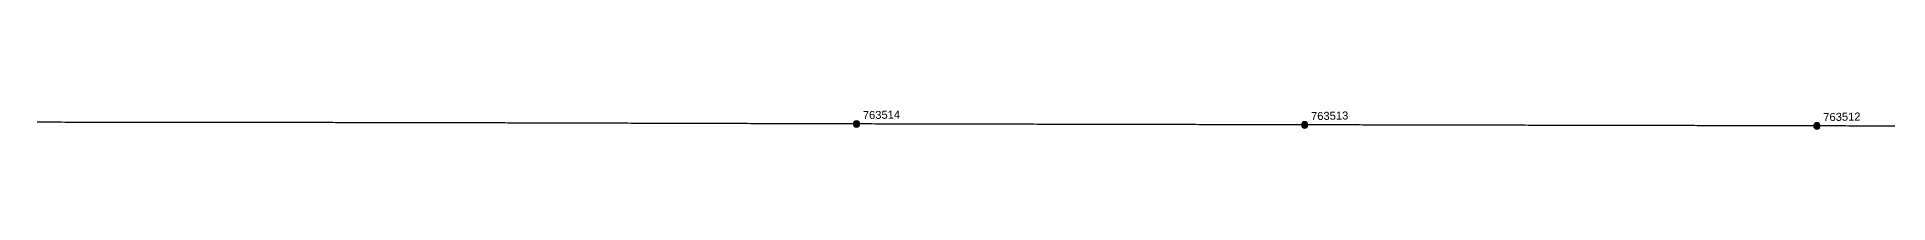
# Model space of a CAD drawing. Header units: metres. Extents: x 231386 to 236041, y 6156846 to 6161532.
# Drawn here: x 231506 to 232084, y 6158920 to 6158926 of the extents above; entities that cross this region are included whole.
import ezdxf
from ezdxf.enums import TextEntityAlignment as Align

# ---------------------------------------------------------------- set-up
doc = ezdxf.new("R2010")
doc.units = ezdxf.units.M
doc.linetypes.add('Cable Exist OH', pattern=[1, 1, 0])
doc.layers.get('0').update_dxf_attribs({"color": 6})
doc.layers.add('Mains_HV_EXT', color=7, linetype='Continuous')
doc.layers.add('SupportsOH_SP_TR_HV_LV_SL_EXT', color=7, linetype='Continuous')
doc.layers.get('0').freeze()
doc.styles.add('POLE_LABEL', font='arial.ttf')
doc.styles.get("Standard").update_dxf_attribs({"font": 'arial.ttf'})

# ---------------------------------------------------------------- blocks, each defined once
blk = doc.blocks.new('POLE_EXT')
blk.add_hatch(color=256).paths.add_polyline_path([(-1, 0, 1), (1, 0, 1)])
blk.add_lwpolyline([(-1, 0, 1), (1, 0, 1)], format="xyb", close=True)
for tag, height, flags, p in [('pNumber', 2.5, 8, (-17.84, 2.07)), ('OWNED_BY', 0.2, 9, (1.35, -0.4)), ('SPECIAL_USE', 0.2, 9, (1.35, -0.8)), ('STATE', 0.2, 9, (1.35, -1)), ('cLV', 0.2, 9, (1.35, -1.4)), ('hDepth', 0.2, 9, (1.35, -1.6)), ('hDia', 0.2, 9, (1.35, -1.8)), ('cHV', 0.2, 9, (1.35, -2)), ('cLinedev', 0.2, 9, (1.35, -3.4)), ('pExisting', 0.2, 9, (1.35, -3.8)), ('pFooting', 0.2, 9, (1.35, -4.4)), ('pNew', 0.2, 9, (1.35, -4.6)), ('pRelocate', 0.2, 9, (1.35, -5)), ('pRemove', 0.2, 9, (1.35, -5.2)), ('pReplace', 0.2, 9, (1.35, -5.4)), ('pStay', 0.2, 9, (1.35, -5.6)), ('pType', 0.2, 9, (1.35, -5.8)), ('PARENT', 0.2, 9, (1.35, -0.6)), ('USAGE', 0.2, 9, (1.35, -1.2)), ('LBRACKET', 0.2, 9, (1.35, -2.2)), ('LExisting', 0.2, 9, (1.35, -2.4)), ('LANTNUMBER', 0.2, 9, (1.35, -2.6)), ('LOther', 0.2, 9, (1.35, -2.8)), ('LRemove', 0.2, 9, (1.35, -3)), ('LEGEND', 0.2, 9, (1.35, -3.2)), ('LOCATION', 0.2, 9, (1.35, -3.6)), ('PFNUMBER', 0.2, 9, (1.35, -4)), ('NEWPFNUMBER', 0.2, 9, (1.35, -4.2)), ('cspan', 0.2, 9, (1.35, -6)), ('STREETNAME', 0.2, 9, (1.35, -6.2)), ('SUBURB', 0.2, 9, (1.35, -6.4)), ('OPERATED_BY', 0.2, 9, (1.36, -7.01)), ('NOTES', 0.2, 9, (1.35, -6.6)), ('MAINTAINED_BY', 0.2, 9, (1.36, -6.81))]:
    blk.add_attdef(tag, text='', height=height, dxfattribs=dict(flags=flags)).set_placement(p, align=Align.MIDDLE_LEFT)
at = {"style": 'POLE_LABEL'}
for tag, height, flags, p in [('STRUCTURE_PLANT_NUMBER', 0.2, 9, (1.35, 0.03)), ('ASSET_NUM', 2.5, 8, (2, 2)), ('STREET_CODE', 0.2, 9, (1.35, -0.2))]:
    blk.add_attdef(tag, text='', height=height, dxfattribs=dict(at, flags=flags)).set_placement(p, align=Align.MIDDLE_LEFT)
at = {"flags": 1}
blk.add_attdef('Z', (1.35, -7.33), '', height=0.2, dxfattribs=at)

msp = doc.modelspace()

# ---------------------------------------------------------------- linework, layer by layer
at = {"layer": 'Mains_HV_EXT', "linetype": 'Cable Exist OH'}
msp.add_lwpolyline([(232530.76, 6158919.97), (232397.76, 6158920.26), (232264.77, 6158920.57), (232149.77, 6158920.8), (232061.75, 6158921.07), (231901.75, 6158921.39), (231761.75, 6158921.68), (231627.75, 6158922.05), (231505.77, 6158922.2)], dxfattribs=at)

# ---------------------------------------------------------------- block references
at = {"layer": 'SupportsOH_SP_TR_HV_LV_SL_EXT'}
ref = msp.add_blockref('POLE_EXT', (231761.75, 6158921.68), dxfattribs=at)
ref.add_attrib('ASSET_NUM', '763514', dxfattribs={"layer": '0', "height": 2.5, "rotation": 1, "style": 'POLE_LABEL'}).set_placement((231763.75, 6158922.43), align=Align.BOTTOM_LEFT)
ref = msp.add_blockref('POLE_EXT', (231901.75, 6158921.39), dxfattribs=at)
ref.add_attrib('ASSET_NUM', '763513', dxfattribs={"layer": '0', "height": 2.5, "rotation": 1, "style": 'POLE_LABEL'}).set_placement((231903.75, 6158922.14), align=Align.BOTTOM_LEFT)
ref = msp.add_blockref('POLE_EXT', (232061.75, 6158921.07), dxfattribs=at)
ref.add_attrib('ASSET_NUM', '763512', dxfattribs={"layer": '0', "height": 2.5, "rotation": 1, "style": 'POLE_LABEL'}).set_placement((232063.75, 6158921.82), align=Align.BOTTOM_LEFT)

doc.saveas('drawing.dxf')
